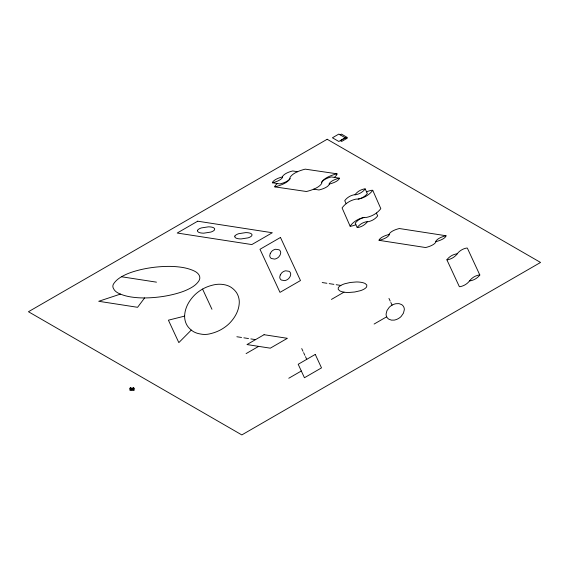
<?xml version="1.0" encoding="UTF-8"?>
<svg xmlns="http://www.w3.org/2000/svg" width="569" height="569" viewBox="0 0 569 569"><rect width="100%" height="100%" fill="white"/><g stroke="black" fill="none" stroke-linecap="round" stroke-linejoin="round"><path stroke-width="0.85" d="M289.991 178.581A12.945 7.475 0 0 1 287.032 181.227A20.271 11.707 0 0 1 282.359 183.246A30.626 17.682 0 0 1 279.905 183.929L272.444 182.777L272.444 182.372A13.741 7.938 0 0 1 275.588 179.555A20.271 11.707 0 0 1 280.261 177.542A30.626 17.682 0 0 1 282.58 176.888L282.58 176.44A13.741 7.938 0 0 1 285.716 173.63A20.271 11.707 0 0 1 290.396 171.61A30.626 17.682 0 0 1 292.708 170.963L297.573 171.71M334.266 177.386A19.417 11.209 0 0 0 336.905 174.612L336.976 173.808A45.94 26.523 0 0 0 333.505 174.79A30.406 17.554 0 0 0 326.485 177.812A20.612 11.899 0 0 0 321.777 182.03L321.705 183.446A19.417 11.209 0 0 1 317.267 187.414A30.406 17.554 0 0 1 310.254 190.437A45.94 26.523 0 0 1 306.414 191.511L274.841 186.874L274.841 186.262A20.612 11.899 0 0 1 277.359 183.538M329.216 184.057L329.216 183.652A13.741 7.938 0 0 1 332.353 180.842A20.271 11.707 0 0 1 337.033 178.83A30.626 17.682 0 0 1 339.344 178.175L339.302 178.709A12.945 7.475 0 0 1 336.343 181.362A20.271 11.707 0 0 1 331.663 183.374A30.626 17.682 0 0 1 329.216 184.057L329.167 184.598A12.945 7.475 0 0 1 326.208 187.244A20.271 11.707 0 0 1 321.528 189.257A30.626 17.682 0 0 1 318.974 189.975L313.732 189.164M379.075 240.338L379.075 239.933A13.741 7.938 0 0 1 382.219 237.124A20.271 11.707 0 0 1 386.892 235.104A30.626 17.682 0 0 1 389.203 234.456L389.21 234.001A13.741 7.938 0 0 1 392.347 231.192A20.271 11.707 0 0 1 397.027 229.179A30.626 17.682 0 0 1 399.338 228.525L445.975 235.737L445.932 236.277A12.945 7.475 0 0 1 442.974 238.923A20.271 11.707 0 0 1 438.294 240.936A30.626 17.682 0 0 1 435.84 241.626L435.797 242.159A12.945 7.475 0 0 1 432.838 244.812A20.271 11.707 0 0 1 428.158 246.825A30.626 17.682 0 0 1 425.598 247.536L379.075 240.338A30.626 17.682 0 0 0 381.522 239.656A20.271 11.707 0 0 0 386.202 237.636A12.945 7.475 0 0 0 389.16 234.99L389.203 234.456M435.84 241.626L435.84 241.22A13.741 7.938 0 0 1 438.984 238.404A20.271 11.707 0 0 1 443.664 236.391A30.626 17.682 0 0 1 445.975 235.737M282.58 176.888L282.53 177.428A12.945 7.475 0 0 1 279.571 180.074A20.271 11.707 0 0 1 274.898 182.087A30.626 17.682 0 0 1 272.444 182.777M144.611 297.943L137.577 307.303L98.707 301.286L120.429 294.095M191.284 330.077L178.83 342.616L168.41 320.176L184.626 316.115M340.177 134.846L341.457 134.106L347.261 137.456L345.98 138.196L338.825 134.078L332.424 137.776L338.825 141.475L345.227 137.776M331.442 299.408L343.996 292.16A16.892 9.751 0 0 0 348.825 292.487L354.743 291.997L360.291 290.716A16.892 9.751 0 0 0 364.188 289.038A10.79 6.231 0 0 0 366.656 286.833L366.813 285.026L365.113 283.504A10.79 6.231 0 0 0 361.066 282.309A16.892 9.751 0 0 0 356.237 281.975L350.326 282.473L344.771 283.753A16.892 9.751 0 0 0 340.874 285.432A11.451 6.615 0 0 0 338.256 287.772L338.249 289.443L339.949 290.965A10.79 6.231 0 0 0 343.996 292.16M246.093 353.612L258.646 346.365M374.118 324.046L386.671 316.798A16.892 9.751 0 0 1 386.102 314.01L386.963 310.596L389.175 307.388A16.892 9.751 0 0 1 392.084 305.14A10.79 6.231 0 0 1 395.903 303.718L399.033 303.626L401.664 304.607A10.79 6.231 0 0 1 403.741 306.947A16.892 9.751 0 0 1 404.31 309.735L403.449 313.149L401.237 316.35A16.892 9.751 0 0 1 398.328 318.604A11.451 6.615 0 0 1 394.274 320.112L391.38 320.119L388.748 319.138A10.79 6.231 0 0 1 386.671 316.798M288.768 378.25L301.321 371.002M358.15 199.065A13.741 7.938 0 0 0 363.022 197.251A20.271 11.707 0 0 0 366.514 194.555A30.626 17.682 0 0 0 367.346 193.595L365.177 188.922L364.252 188.951A12.945 7.475 0 0 0 359.665 190.658A20.271 11.707 0 0 0 356.173 193.36A30.626 17.682 0 0 0 354.985 194.776L354.053 194.797A12.945 7.475 0 0 0 349.466 196.504A20.271 11.707 0 0 0 345.98 199.207A30.626 17.682 0 0 0 344.743 200.686L346.144 203.709M372.738 190.295A45.94 26.523 0 0 1 371.045 192.294A30.406 17.554 0 0 1 365.81 196.348A20.612 11.899 0 0 1 358.506 199.065L356.052 199.107A19.417 11.209 0 0 0 349.174 201.668A30.406 17.554 0 0 0 343.939 205.722A45.94 26.523 0 0 0 342.083 207.934L350.113 226.163A45.94 26.523 0 0 1 351.898 224.044A30.406 17.554 0 0 1 357.133 219.99A19.417 11.209 0 0 1 364.011 217.429L366.578 217.386A20.612 11.899 0 0 0 373.883 214.669A30.406 17.554 0 0 0 379.118 210.615A45.94 26.523 0 0 0 380.81 208.617L372.738 190.295L371.344 190.331A19.417 11.209 0 0 0 366.543 191.853M376.372 213.041L377.674 215.85A30.626 17.682 0 0 1 376.543 217.18A20.271 11.707 0 0 1 373.058 219.883A13.741 7.938 0 0 1 368.186 221.697L366.472 221.725A12.945 7.475 0 0 0 361.891 223.432A20.271 11.707 0 0 0 358.399 226.135A30.626 17.682 0 0 0 357.211 227.55L355.212 223.24A30.626 17.682 0 0 1 356.4 221.825A20.271 11.707 0 0 1 359.885 219.122A12.945 7.475 0 0 1 364.473 217.415M457.135 253.916L456.203 253.945A12.945 7.475 0 0 0 451.615 255.652A20.271 11.707 0 0 0 448.13 258.354A30.626 17.682 0 0 0 446.893 259.834L459.361 286.691L460.065 286.691A13.741 7.938 0 0 0 464.937 284.877A20.271 11.707 0 0 0 468.422 282.181A30.626 17.682 0 0 0 469.553 280.844L470.335 280.844A13.741 7.938 0 0 0 475.207 279.03A20.271 11.707 0 0 0 478.693 276.328A30.626 17.682 0 0 0 479.823 274.991L467.327 248.07L466.402 248.091A12.945 7.475 0 0 0 461.815 249.805A20.271 11.707 0 0 0 458.322 252.501A30.626 17.682 0 0 0 457.135 253.916A30.626 17.682 0 0 1 456.004 255.253A20.271 11.707 0 0 1 452.511 257.956A13.741 7.938 0 0 1 447.647 259.77L446.935 259.77M479.823 274.991L478.899 275.019A12.945 7.475 0 0 0 474.311 276.726A20.271 11.707 0 0 0 470.819 279.429A30.626 17.682 0 0 0 469.631 280.844M354.985 194.776L355.689 194.769A13.741 7.938 0 0 0 360.561 192.955A20.271 11.707 0 0 0 364.046 190.259A30.626 17.682 0 0 0 365.177 188.922M350.113 226.163L351.173 226.163A20.612 11.899 0 0 0 355.888 224.705M357.211 227.55L357.915 227.55A13.741 7.938 0 0 0 362.787 225.737A20.271 11.707 0 0 0 366.272 223.034A30.626 17.682 0 0 0 367.403 221.697M336.976 173.808L305.24 169.149A45.94 26.523 0 0 0 301.769 170.131A30.406 17.554 0 0 0 294.749 173.147A20.612 11.899 0 0 0 290.041 177.364L289.97 178.851A19.417 11.209 0 0 1 285.531 182.82A30.406 17.554 0 0 1 278.518 185.843A45.94 26.523 0 0 1 274.841 186.874M339.344 178.175L331.25 176.923A30.626 17.682 0 0 0 329.593 177.407A20.271 11.707 0 0 0 324.913 179.42A13.741 7.938 0 0 0 321.777 182.229M322.218 282.544L326.883 283.262M329.216 283.625L333.875 284.351M336.208 284.706L340.874 285.432M121.496 276.754A50.677 29.261 0 0 1 133.189 271.719A76.559 44.204 0 0 1 167.592 266.392A50.677 29.261 0 0 1 182.08 267.38A32.362 18.685 0 0 1 194.221 270.979A15.342 8.862 0 0 1 198.851 280.951A32.362 18.685 0 0 1 191.454 287.573A50.677 29.261 0 0 1 179.761 292.608A76.559 44.204 0 0 1 145.358 297.928A50.677 29.261 0 0 1 130.87 296.947A32.362 18.685 0 0 1 118.729 293.348A15.342 8.862 0 0 1 113.636 288.789A12.319 7.113 0 0 1 113.644 283.782A34.36 19.837 0 0 1 121.496 276.754L156.475 282.16M236.868 336.748L241.533 337.467M243.866 337.83L248.525 338.555M250.858 338.911L255.524 339.636M132.072 388.392L133.331 389.118M130.714 389.182L131.972 389.907M388.961 298.412L390.206 301.101M390.832 302.445L392.084 305.14M301.734 348.577L302.985 351.265M303.611 352.616L304.856 355.305M305.482 356.649L306.734 359.345M202.578 289.073A50.677 29.261 0 0 0 193.858 295.823A76.559 44.204 0 0 0 184.641 315.681A50.677 29.261 0 0 0 186.348 324.046A32.362 18.685 0 0 0 192.578 331.058A15.342 8.862 0 0 0 200.473 333.996A12.319 7.113 0 0 0 209.15 333.996A34.36 19.837 0 0 0 221.327 329.458A50.677 29.261 0 0 0 230.047 322.708A76.559 44.204 0 0 0 239.264 302.843A50.677 29.261 0 0 0 237.558 294.479A32.362 18.685 0 0 0 231.327 287.473A15.342 8.862 0 0 0 214.044 284.799A32.362 18.685 0 0 0 202.578 289.073L211.953 309.266M197.535 230.324L197.535 231.327L198.553 232.237A6.472 3.734 0 0 0 200.978 232.956A10.135 5.854 0 0 0 203.88 233.155L210.758 232.088A10.135 5.854 0 0 0 213.098 231.085A6.472 3.734 0 0 0 214.577 229.762L214.669 228.674L213.652 227.764A6.472 3.734 0 0 0 211.22 227.045A10.135 5.854 0 0 0 208.325 226.846L201.44 227.913A10.135 5.854 0 0 0 199.107 228.916A6.871 3.969 0 0 0 197.535 230.324M234.841 236.092L234.841 237.095L235.858 238.013A6.472 3.734 0 0 0 238.29 238.731A10.135 5.854 0 0 0 241.185 238.923L248.07 237.863A10.135 5.854 0 0 0 250.403 236.853A6.472 3.734 0 0 0 251.882 235.53L251.975 234.449L250.957 233.532A6.472 3.734 0 0 0 248.532 232.813A10.135 5.854 0 0 0 245.63 232.621L238.752 233.681A10.135 5.854 0 0 0 236.412 234.691A6.871 3.969 0 0 0 234.841 236.092M270.289 253.383L269.77 255.431A10.135 5.854 0 0 0 270.111 257.103A6.472 3.734 0 0 0 271.356 258.504L274.671 259.094A6.871 3.969 0 0 0 277.11 258.184A10.135 5.854 0 0 0 278.853 256.832L280.183 254.912L280.695 252.864A10.135 5.854 0 0 0 280.353 251.192A6.472 3.734 0 0 0 279.109 249.791L275.652 249.25A6.472 3.734 0 0 0 273.362 250.104A10.135 5.854 0 0 0 271.612 251.455L270.289 253.383M280.282 274.919L279.77 276.968A10.135 5.854 0 0 0 280.112 278.639A6.472 3.734 0 0 0 281.356 280.048L284.671 280.631A6.871 3.969 0 0 0 287.103 279.728A10.135 5.854 0 0 0 288.853 278.376L290.176 276.449L290.695 274.4A10.135 5.854 0 0 0 290.354 272.729A6.472 3.734 0 0 0 289.109 271.328L285.652 270.794A6.472 3.734 0 0 0 283.355 271.648A10.135 5.854 0 0 0 281.612 272.999L280.282 274.919M327.175 139.263L28.45 311.727L241.825 434.922L540.55 262.451L327.175 139.263M197.685 221.199L177.201 233.027L251.825 244.57L272.309 232.742L197.685 221.199M345.98 137.456L340.376 140.692L341.656 141.432L347.261 138.196L345.98 137.456M280.474 237.465L259.99 249.286L279.991 292.366L300.475 280.545L280.474 237.465M130.714 387.702L129.512 388.392L133.331 390.597L134.533 389.907L130.714 387.702M133.274 387.702L129.512 389.872L130.77 390.597L134.533 388.428L133.274 387.702M264.059 334.707L246.989 344.565L270.303 348.171L287.373 338.313L264.059 334.707M315.269 354.416L298.199 364.274L304.443 377.738L321.513 367.88L315.269 354.416"/></g></svg>
